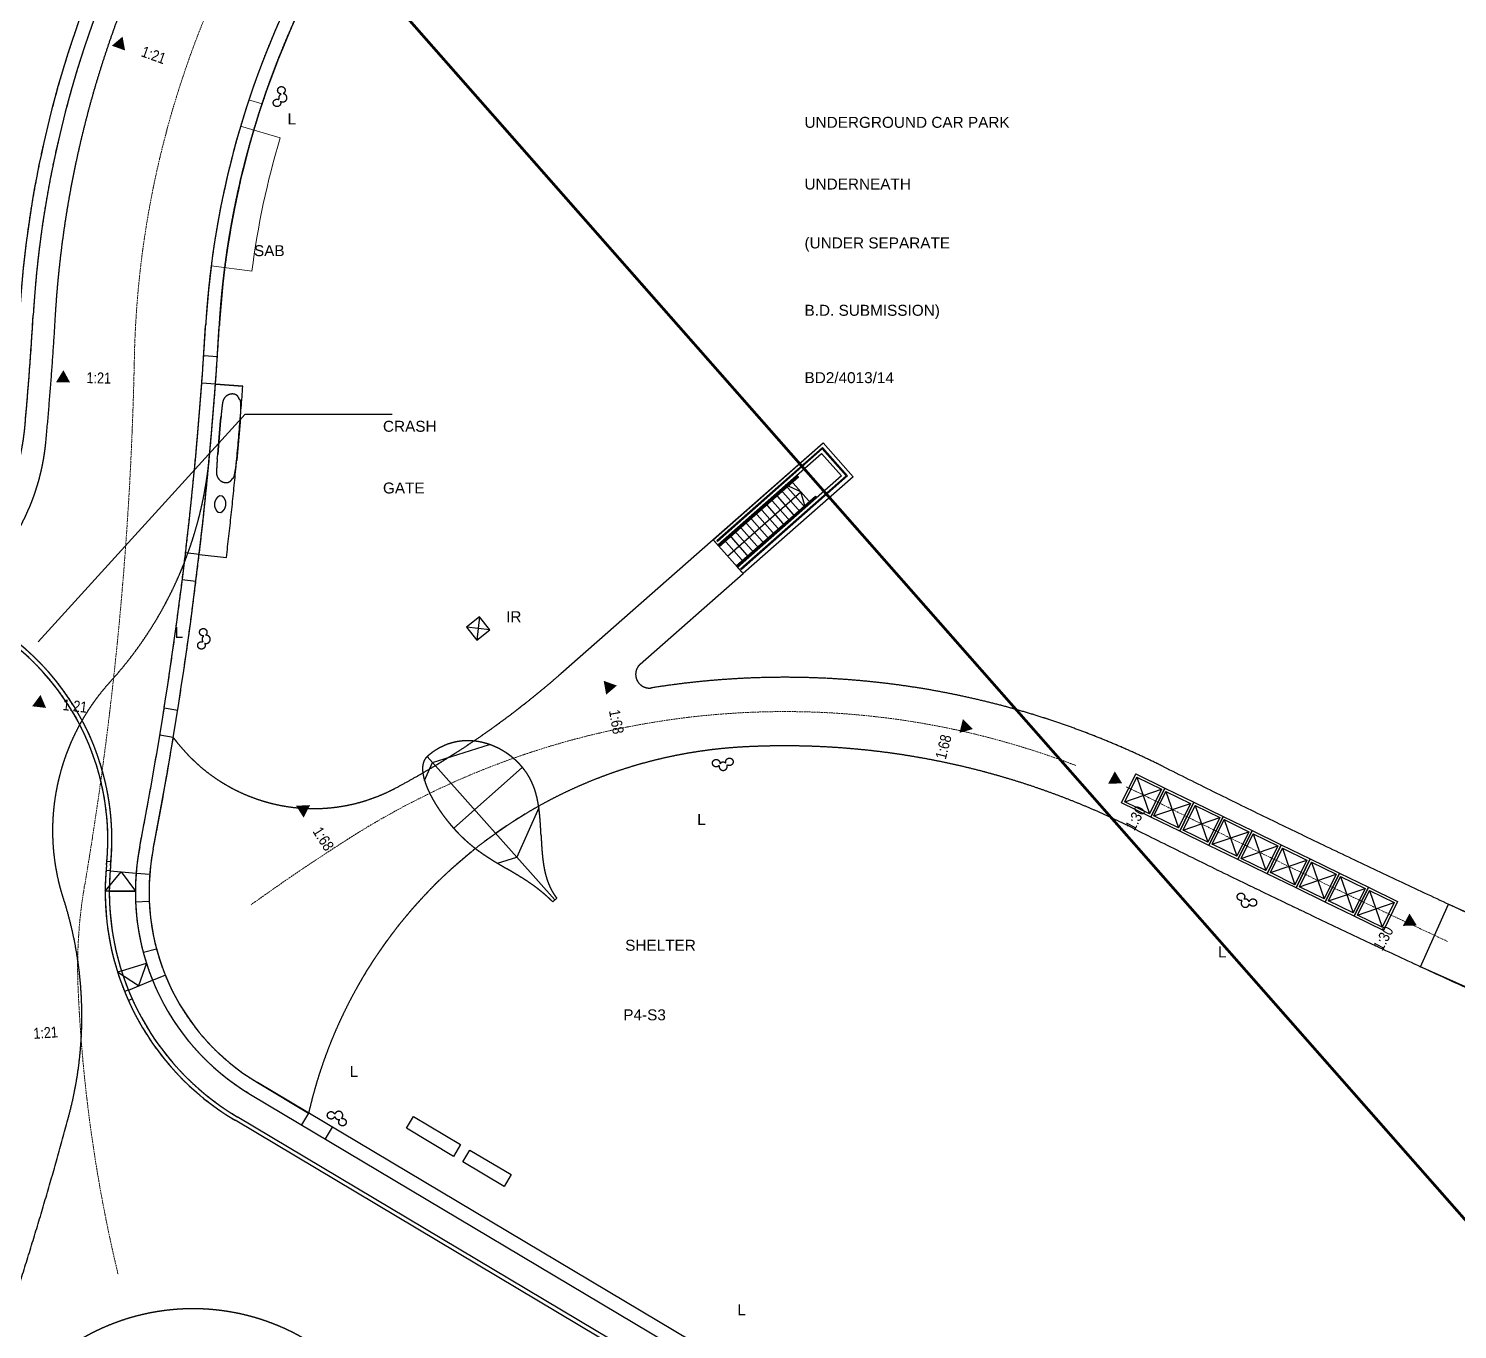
# Model space of a CAD drawing. Header units: millimetres. Extents: x 833576263 to 1668046980, y 817519639 to 1636103653.
# Drawn here: x 834275837 to 834327945, y 817924635 to 817972079 of the extents above; entities that cross this region are included whole.
import ezdxf

# ---------------------------------------------------------------- set-up
doc = ezdxf.new("R2010")
doc.units = ezdxf.units.MM
doc.header["$LTSCALE"] = 100
doc.header["$MEASUREMENT"] = 0
for name, pattern in [('C160$0$Hidden', [9.525, 6.35, -3.175]), ('R_site$0$HIDDEN', [9.525, 6.35, -3.175]), ('R_Text for GBP from DLN$0$ACAD_ISO10W100', [18, 12, -3, 0, -3])]:
    doc.linetypes.add(name, pattern=pattern)
for name, color, linetype in [('C160$0$+C160', 6, 'C160$0$Hidden'), ('R_Text for GBP from DLN$0$base plan(mm)$0$DLN040__', 7, 'Continuous'), ('R_Text for GBP from DLN$0$programme(mm)$0$DLN040_1', 7, 'Continuous'), ('T-TITL', 7, 'Continuous'), ('X-REF', 7, 'Continuous')]:
    doc.layers.add(name, color=color, linetype=linetype)
for name, color, linetype, lineweight in [('R_site$0$000-Architecture boundary', 2, 'Continuous', 0), ('R_site$0$001-Smoke vents-b', 251, 'Continuous', 9), ('R_site$0$DLN240__', 2, 'Continuous', 9), ('R_Text for GBP from DLN$0$000-Slope', 6, 'R_Text for GBP from DLN$0$ACAD_ISO10W100', 18), ('R_WKCD_PARK$0$000-PAV-Concrete-b', 1, 'Continuous', 25), ('R_WKCD_PARK$0$000-PAV-Reused tiles-b', 3, 'Continuous', 15), ('R_WKCD_PARK$0$PAV-secondary path-b', 6, 'Continuous', 18)]:
    doc.layers.add(name, color=color, linetype=linetype, lineweight=lineweight)
doc.styles.add('R_Text for GBP from DLN$0$base plan(mm)$0$Standard', font='arial.ttf')
doc.styles.add('R_Text for GBP from DLN$0$base plan(mm)$0$SWIS721 LT', font='swiss.ttf')
doc.styles.add('R_Text for GBP from DLN$0$programme(mm)$0$SWIS721 LT', font='swiss.ttf')
doc.styles.add('R_Text for GBP from DLN$0$W8 sec wkcd', font='swissc.ttf', dxfattribs={"height": 3})
doc.dimstyles.new('R_Text for GBP from DLN$0$base plan(mm)$0$Standard', dxfattribs={"dimtxt": 0.35, "dimasz": 0.2, "dimexe": 0.2, "dimexo": 0.2, "dimgap": 0.09, "dimtad": 0, "dimtoh": 1, "dimdec": 4, "dimzin": 0, "dimdsep": 46, "dimtxsty": 'R_Text for GBP from DLN$0$base plan(mm)$0$Standard', "dimcen": 0.09, "dimadec": 0, "dimazin": 0, "dimtfac": 1, "dimtdec": 4, "dimtofl": 0, "dimtmove": 0, "dimatfit": 3, "dimfxl": 1, "dimtolj": 1, "dimtzin": 0, "dimarcsym": 0})

# ---------------------------------------------------------------- blocks, each defined once
blk = doc.blocks.new('R_site$0$smoke vents')
at = {"layer": 'R_site$0$001-Smoke vents-b'}
for points in [[(834315.697, 817943.837), (834316.214, 817944.898), (834317.275, 817944.381), (834316.758, 817943.32)], [(834315.818, 817943.878), (834316.256, 817944.777), (834317.155, 817944.339), (834316.717, 817943.44)], [(834316.758, 817943.32), (834317.275, 817944.381), (834318.336, 817943.864), (834317.819, 817942.803)], [(834316.879, 817943.361), (834317.316, 817944.26), (834318.215, 817943.822), (834317.778, 817942.923)], [(834317.819, 817942.803), (834318.336, 817943.864), (834319.397, 817943.347), (834318.88, 817942.286)], [(834317.939, 817942.845), (834318.377, 817943.744), (834319.276, 817943.306), (834318.838, 817942.407)], [(834318.88, 817942.286), (834319.397, 817943.347), (834320.457, 817942.83), (834319.941, 817941.77)], [(834319, 817942.328), (834319.438, 817943.227), (834320.337, 817942.789), (834319.899, 817941.89)], [(834319.941, 817941.77), (834320.457, 817942.83), (834321.518, 817942.314), (834321.001, 817941.253)], [(834320.061, 817941.811), (834320.499, 817942.71), (834321.398, 817942.272), (834320.96, 817941.373)], [(834321.001, 817941.253), (834321.518, 817942.314), (834322.579, 817941.797), (834322.062, 817940.736)], [(834321.122, 817941.294), (834321.56, 817942.193), (834322.459, 817941.755), (834322.021, 817940.856)], [(834322.062, 817940.736), (834322.579, 817941.797), (834323.64, 817941.28), (834323.123, 817940.219)], [(834322.062, 817940.736), (834322.579, 817941.797), (834323.64, 817941.28), (834323.123, 817940.219)], [(834322.183, 817940.777), (834322.621, 817941.676), (834323.52, 817941.239), (834323.082, 817940.34)], [(834323.123, 817940.219), (834323.64, 817941.28), (834324.701, 817940.763), (834324.184, 817939.702)], [(834323.123, 817940.219), (834323.64, 817941.28), (834324.701, 817940.763), (834324.184, 817939.702)], [(834323.243, 817940.261), (834323.681, 817941.16), (834324.58, 817940.722), (834324.142, 817939.823)], [(834323.243, 817940.261), (834323.681, 817941.16), (834324.58, 817940.722), (834324.142, 817939.823)], [(834324.184, 817939.702), (834324.701, 817940.763), (834325.761, 817940.246), (834325.245, 817939.186)], [(834324.184, 817939.702), (834324.701, 817940.763), (834325.761, 817940.246), (834325.245, 817939.186)], [(834324.304, 817939.744), (834324.742, 817940.643), (834325.641, 817940.205), (834325.203, 817939.306)], [(834324.304, 817939.744), (834324.742, 817940.643), (834325.641, 817940.205), (834325.203, 817939.306)]]:
    blk.add_lwpolyline(points, close=True, dxfattribs=at)
for points in [[(834316.256, 817944.777), (834316.717, 817943.44)], [(834315.818, 817943.878), (834317.155, 817944.339)], [(834317.316, 817944.26), (834317.778, 817942.923)], [(834316.879, 817943.361), (834318.215, 817943.822)], [(834318.377, 817943.744), (834318.838, 817942.407)], [(834317.939, 817942.845), (834319.276, 817943.306)], [(834319.438, 817943.227), (834319.899, 817941.89)], [(834319, 817942.328), (834320.337, 817942.789)], [(834320.499, 817942.71), (834320.96, 817941.373)], [(834320.061, 817941.811), (834321.398, 817942.272)], [(834321.56, 817942.193), (834322.021, 817940.856)], [(834321.122, 817941.294), (834322.459, 817941.755)], [(834322.621, 817941.676), (834323.082, 817940.34)], [(834322.183, 817940.777), (834323.52, 817941.239)], [(834323.681, 817941.16), (834324.142, 817939.823)], [(834323.243, 817940.261), (834324.58, 817940.722)], [(834324.742, 817940.643), (834325.203, 817939.306)], [(834324.304, 817939.744), (834325.641, 817940.205)]]:
    blk.add_lwpolyline(points, dxfattribs=at)
blk = doc.blocks.new('R_site$0$architecture 2')
at = {"layer": 'R_site$0$000-Architecture boundary', "linetype": 'R_site$0$HIDDEN', "lineweight": 5}
blk.add_lwpolyline([(834331.115, 818023.172), (834322.079, 818033.401), (834273.585, 817990.722), (834304.338, 817955.778), (834304.338, 817955.778), (834306.485, 817953.339), (834306.486, 817953.338), (834331.029, 817925.45), (834375.215, 817964.338), (834375.215, 817964.338), (834375.215, 817964.338), (834374.049, 817981.009), (834340.358, 818019.249, 0.00285), (834339.4, 818020.317, 0.048684), (834338.247, 818021.421, 0.067075), (834336.319, 818022.533, 0.098146), (834332.855, 818023.289, 0.039786), (834331.115, 818023.172)], format="xyb", dxfattribs=at)
at = {"layer": 'R_site$0$000-Architecture boundary'}
blk.add_lwpolyline([(834301.893, 817952.2), (834300.803, 817953.438), (834304.819, 817956.973), (834305.909, 817955.734)], close=True, dxfattribs=at)
at = {"layer": 'R_site$0$DLN240__', "extrusion": (-2.5422e-06, 6.73655e-06, 1)}
for p, q in [((834300.821, 817953.455, 0.003), (834304.819, 817956.973, 0.003)), ((834300.932, 817953.405, 0.003), (834304.787, 817956.805, 0.003)), ((834300.958, 817953.375, 0.003), (834304.783, 817956.748, 0.003)), ((834304.593, 817956.774, 0.003), (834304.593, 817956.774, 0.003)), ((834305.648, 817955.765, 0.003), (834304.783, 817956.748, 0.003)), ((834305.705, 817955.761, 0.003), (834304.787, 817956.805, 0.003)), ((834305.909, 817955.734, 0.003), (834304.819, 817956.973, 0.003)), ((834300.968, 817953.251, 0.003), (834304.758, 817956.587, 0.003)), ((834305.485, 817955.761, 0.003), (834304.758, 817956.587, 0.003)), ((834300.994, 817953.221, 0.003), (834303.884, 817955.764, 0.003)), ((834301.021, 817953.191, 0.003), (834303.911, 817955.734, 0.003)), ((834305.485, 817955.761, 0.003), (834301.695, 817952.425, 0.003)), ((834301.805, 817952.375, 0.003), (834305.648, 817955.765, 0.003)), ((834301.831, 817952.345, 0.003), (834305.705, 817955.761, 0.003)), ((834305.909, 817955.734, 0.003), (834301.893, 817952.2, 0.003)), ((834303.633, 817955.596, 0.003), (834304.359, 817954.77, 0.003)), ((834303.884, 817955.764, 0.003), (834303.911, 817955.734, 0.003)), ((834303.07, 817955.1, 0.003), (834303.796, 817954.275, 0.003)), ((834303.257, 817955.266, 0.003), (834303.984, 817954.44, 0.003)), ((834303.445, 817955.431, 0.003), (834304.172, 817954.605, 0.003)), ((834301.642, 817952.485, 0.003), (834304.532, 817955.028, 0.003)), ((834301.668, 817952.455, 0.003), (834304.558, 817954.998, 0.003)), ((834302.507, 817954.605, 0.003), (834303.233, 817953.779, 0.003)), ((834302.694, 817954.77, 0.003), (834303.421, 817953.944, 0.003)), ((834302.882, 817954.935, 0.003), (834303.609, 817954.11, 0.003)), ((834304.532, 817955.028, 0.003), (834304.558, 817954.998, 0.003)), ((834304.585, 817954.968, 0.003), (834304.585, 817954.968, 0.003)), ((834301.944, 817954.109, 0.003), (834302.67, 817953.284, 0.003)), ((834302.131, 817954.275, 0.003), (834302.858, 817953.449, 0.003)), ((834302.319, 817954.44, 0.003), (834303.046, 817953.614, 0.003)), ((834301.381, 817953.614, 0.003), (834302.107, 817952.788, 0.003)), ((834301.568, 817953.779, 0.003), (834302.295, 817952.953, 0.003)), ((834301.756, 817953.944, 0.003), (834302.483, 817953.119, 0.003)), ((834300.968, 817953.251, 0.003), (834300.803, 817953.438, 0.003)), ((834300.932, 817953.405, 0.003), (834300.958, 817953.375, 0.003)), ((834300.994, 817953.221, 0.003), (834301.021, 817953.191, 0.003)), ((834300.994, 817953.221, 0.003), (834301.021, 817953.191, 0.003)), ((834301.193, 817953.449, 0.003), (834301.92, 817952.623, 0.003)), ((834301.642, 817952.485, 0.003), (834301.668, 817952.455, 0.003)), ((834301.642, 817952.485, 0.003), (834301.668, 817952.455, 0.003)), ((834301.893, 817952.2, 0.003), (834301.695, 817952.425, 0.003)), ((834301.831, 817952.345, 0.003), (834301.805, 817952.375, 0.003))]:
    blk.add_line(p, q, dxfattribs=at)
at = {"layer": 'R_site$0$DLN240__', "extrusion": (1.90569e-06, 1.68261e-06, 1)}
blk.add_line((834301.331, 817952.838, 0.003), (834303.996, 817955.183, 0.003), dxfattribs=at)
at = {"layer": 'R_site$0$DLN240__'}
blk.add_lwpolyline([(834301.893, 817952.2), (834300.803, 817953.438), (834304.819, 817956.973), (834305.909, 817955.734)], close=True, dxfattribs=at)
at = {"layer": 'R_site$0$DLN240__', "extrusion": (1.90569e-06, 1.68261e-06, 1)}
blk.add_lwpolyline([(834304.17, 817954.605), (834303.996, 817955.183), (834303.446, 817955.433)], dxfattribs=at)
at = {"layer": 'R_site$0$001-Smoke vents-b'}
blk.add_blockref('R_site$0$smoke vents', (0, 0), dxfattribs=at)
blk = doc.blocks.new('R_site')
at = {"xscale": 1000, "yscale": 1000, "zscale": 1000}
blk.add_blockref('R_site$0$architecture 2', (0, 0), dxfattribs=at)
blk = doc.blocks.new('R_WKCD_PARK')
blk.add_arc((834314421, 817959353), 31683, 163.4564, 172.7328)
at = {"layer": 'R_WKCD_PARK$0$000-PAV-Concrete-b'}
for p, q in [((834278811, 817941357), (834279758, 817941281)), ((834283930, 817933207), (834335363, 817902570)), ((834335619, 817903000), (834284186, 817933637)), ((834334800, 817901625), (834283367, 817932262)), ((834334877, 817901754), (834283443, 817932391))]:
    blk.add_line(p, q, dxfattribs=at)
at = {"layer": 'R_WKCD_PARK$0$000-PAV-Concrete-b', "flags": 128}
for points in [[(834278631, 817940619), (834279210, 817941325), (834279731, 817940617), (834278781, 817940619)], [(834279228, 817937708), (834280133, 817937996), (834279849, 817937164), (834279085, 817937663)], [(834279478, 817937014), (834280359, 817937370), (834280822, 817937558)]]:
    blk.add_lwpolyline(points, dxfattribs=at)
at = {"layer": 'R_WKCD_PARK$0$000-PAV-Concrete-b'}
for centre, radius, start, end in [((834314421, 817959353), 32183, 80.0407, 176.6119), ((834314421, 817959353), 31683, 80.0407, 176.6119), ((834314421, 817959353), 38983, 137.0147, 176.6119), ((834314421, 817959353), 38483, 137.0147, 176.6119), ((834138728, 817969754), 137518, 354.93227, 356.61188), ((834138726, 817969754), 143819, 348.97112, 356.61187), ((834138726, 817969754), 144319, 348.97112, 356.61186), ((834269620, 817942492), 9107, 354.2148, 74.7709), ((834269620, 817942492), 9257, 354.2148, 74.0062), ((834288331, 817940596), 8600, 168.9711, 239.2194), ((834288331, 817940596), 8100, 168.9711, 239.2194), ((834288331, 817940596), 9700, 174.2148, 239.2194), ((834288331, 817940596), 9550, 174.2148, 239.2194)]:
    blk.add_arc(centre, radius, start, end, dxfattribs=at)
at = {"layer": 'R_WKCD_PARK$0$000-PAV-Reused tiles-b'}
for p, q in [((834284350, 817969328), (834283855, 817969475)), ((834285008, 817968089), (834283570, 817968516)), ((834282497, 817963424), (834283985, 817963234))]:
    blk.add_line(p, q, dxfattribs=at)
blk.add_arc((834314421, 817959353), 30683, 163.4564, 172.7328, dxfattribs=at)
at = {"layer": 'R_WKCD_PARK$0$PAV-secondary path-b'}
blk.add_line((834284186, 817933637), (834286050, 817932526), dxfattribs=at)
at = {"layer": 'R_WKCD_PARK$0$PAV-secondary path-b', "flags": 128}
blk.add_lwpolyline([(834298146, 817948903), (834301893, 817952200), (834300803, 817953438), (834295245, 817948548)], dxfattribs=at)
at = {"layer": 'R_WKCD_PARK$0$PAV-secondary path-b'}
for centre, radius, start, end in [((834298477, 817948527), 500, 131.3506, 279.0597), ((834274425, 817972205), 31515, 297.9786, 311.3504), ((834303416, 817917550), 30869, 63.4387, 99.0597), ((834138726, 817969754), 144320, 348.97113, 350.61822), ((834286234, 817949976), 6344, 216.2099, 297.9786), ((834302833, 817928686), 17217, 92.9975, 167.1117), ((834303416, 817917550), 28369, 63.4387, 92.9975), ((834494389, 818299558), 396216, 243.43867, 248.15022), ((834494389, 818299558), 398716, 243.43867, 248.15022), ((834288331, 817940596), 8100, 168.9711, 239.2194)]:
    blk.add_arc(centre, radius, start, end, dxfattribs=at)
blk = doc.blocks.new('C160')
at = {"layer": 'C160$0$+C160', "extrusion": (-2.5422e-06, 6.73655e-06, 1)}
for p, q in [((834300.821, 817953.455, 0.003), (834304.819, 817956.973, 0.003)), ((834300.932, 817953.405, 0.003), (834304.787, 817956.805, 0.003)), ((834300.958, 817953.375, 0.003), (834304.783, 817956.748, 0.003)), ((834304.593, 817956.774, 0.003), (834304.593, 817956.774, 0.003)), ((834305.648, 817955.765, 0.003), (834304.783, 817956.748, 0.003)), ((834305.705, 817955.761, 0.003), (834304.787, 817956.805, 0.003)), ((834305.909, 817955.734, 0.003), (834304.819, 817956.973, 0.003)), ((834300.968, 817953.251, 0.003), (834304.758, 817956.587, 0.003)), ((834305.485, 817955.761, 0.003), (834304.758, 817956.587, 0.003)), ((834300.994, 817953.221, 0.003), (834303.884, 817955.764, 0.003)), ((834301.021, 817953.191, 0.003), (834303.911, 817955.734, 0.003)), ((834305.485, 817955.761, 0.003), (834301.695, 817952.425, 0.003)), ((834301.805, 817952.375, 0.003), (834305.648, 817955.765, 0.003)), ((834301.831, 817952.345, 0.003), (834305.705, 817955.761, 0.003)), ((834305.909, 817955.734, 0.003), (834301.893, 817952.2, 0.003)), ((834303.633, 817955.596, 0.003), (834304.359, 817954.77, 0.003)), ((834303.884, 817955.764, 0.003), (834303.911, 817955.734, 0.003)), ((834303.07, 817955.1, 0.003), (834303.796, 817954.275, 0.003)), ((834303.257, 817955.266, 0.003), (834303.984, 817954.44, 0.003)), ((834303.445, 817955.431, 0.003), (834304.172, 817954.605, 0.003)), ((834301.642, 817952.485, 0.003), (834304.532, 817955.028, 0.003)), ((834301.668, 817952.455, 0.003), (834304.558, 817954.998, 0.003)), ((834302.507, 817954.605, 0.003), (834303.233, 817953.779, 0.003)), ((834302.694, 817954.77, 0.003), (834303.421, 817953.944, 0.003)), ((834302.882, 817954.935, 0.003), (834303.609, 817954.11, 0.003)), ((834304.532, 817955.028, 0.003), (834304.558, 817954.998, 0.003)), ((834304.585, 817954.968, 0.003), (834304.585, 817954.968, 0.003)), ((834301.944, 817954.109, 0.003), (834302.67, 817953.284, 0.003)), ((834302.131, 817954.275, 0.003), (834302.858, 817953.449, 0.003)), ((834302.319, 817954.44, 0.003), (834303.046, 817953.614, 0.003)), ((834301.381, 817953.614, 0.003), (834302.107, 817952.788, 0.003)), ((834301.568, 817953.779, 0.003), (834302.295, 817952.953, 0.003)), ((834301.756, 817953.944, 0.003), (834302.483, 817953.119, 0.003)), ((834300.968, 817953.251, 0.003), (834300.803, 817953.438, 0.003)), ((834300.932, 817953.405, 0.003), (834300.958, 817953.375, 0.003)), ((834300.994, 817953.221, 0.003), (834301.021, 817953.191, 0.003)), ((834300.994, 817953.221, 0.003), (834301.021, 817953.191, 0.003)), ((834301.193, 817953.449, 0.003), (834301.92, 817952.623, 0.003)), ((834301.642, 817952.485, 0.003), (834301.668, 817952.455, 0.003)), ((834301.642, 817952.485, 0.003), (834301.668, 817952.455, 0.003)), ((834301.893, 817952.2, 0.003), (834301.695, 817952.425, 0.003)), ((834301.831, 817952.345, 0.003), (834301.805, 817952.375, 0.003))]:
    blk.add_line(p, q, dxfattribs=at)
at = {"layer": 'C160$0$+C160', "extrusion": (1.90569e-06, 1.68261e-06, 1)}
blk.add_line((834301.331, 817952.838, 0.003), (834303.996, 817955.183, 0.003), dxfattribs=at)
at = {"layer": 'C160$0$+C160'}
for p, q in [((834292.282, 817950.619), (834292.188, 817949.776)), ((834292.657, 817950.151), (834291.813, 817950.244)), ((834283.93, 817933.207), (834335.363, 817902.57)), ((834335.619, 817903), (834284.186, 817933.637))]:
    blk.add_line(p, q, dxfattribs=at)
at = {"layer": 'C160$0$+C160', "flags": 128}
for points in [[(834194.506, 817902.569, 0.13713), (834201.254, 817900.712, 0.058383), (834203.786, 817901.019, -0.122442), (834210.3, 817900.978, 0.007621), (834215.073, 817899.836), (834217.587, 817899.275, 0.038691), (834244.511, 817895.421, 0.31164), (834269.346, 817910.287, 0.040968), (834277.294, 817932.38, 0.14434), (834277.109, 817940.353, -0.268021), (834278.827, 817948.27, 0.162716), (834282.431, 817956.452, 0.008292), (834282.793, 817961.225, -0.448218), (834319.9, 817990.558, 0.457869), (834347.016, 818012.708, -0.201212), (834361.771, 818045.376, -0.556126), (834375.139, 818042.082), (834374.299, 818054.161), (834370.752, 818059.543, 0.269114), (834341.019, 818012.87, -0.457869), (834320.938, 817996.468, 0.448218), (834276.804, 817961.58, -0.008292), (834276.457, 817957.005, -0.437169), (834267.016, 817949.767), (834242.235, 817954.591, 0.246462), (834229.682, 817950.831, -0.339689), (834212.144, 817948.727), (834209.579, 817943.238, -0.017138), (834213.731, 817941.122, -0.471782), (834216.013, 817928.829), (834215.31, 817927.991), (834219.906, 817924.135), (834234.755, 817941.83), (834231.881, 817944.242), (834233.364, 817945.991, -0.412648), (834244.748, 817946.956), (834250.934, 817941.765), (834254.555, 817946.08), (834265.228, 817944.003, -0.435219), (834271.501, 817933.943, -0.040968), (834263.885, 817912.773, -0.31164), (834244.899, 817901.409, -0.038691), (834218.894, 817905.131), (834216.38, 817905.692, -0.080556), (834170.302, 817924.112), (834156.903, 817932.163, -0.417001), (834154.171, 817943.344, 0.051318), (834163.382, 817962.509, -0.110939), (834168.087, 817969.907), (834172.88, 817974.68, -0.125049), (834176.312, 817976.712, -0.028198), (834169.042, 817979.326), (834163.853, 817974.158, 0.110939), (834157.737, 817964.541, -0.051318), (834149.058, 817946.483, 0.170095), (834147.082, 817937.371, -0.264959), (834143.998, 817929.966, 0.093167), (834140.781, 817926.349), (834131.426, 817910.779), (834136.569, 817907.689), (834145.505, 817922.562, -0.414211), (834156.62, 817925.333)], [(834263.162, 817825.148, 0.414214), (834274.553, 817826.357), (834324.848, 817888.599, 0.456567), (834322.347, 817902.583), (834285.977, 817924.248, 0.469746), (834274.226, 817920.077, -0.018958), (834270.074, 817909.956, -0.197618), (834255.494, 817896.282, 0.299842), (834250.279, 817889.053), (834248.179, 817839.557, 0.337501), (834253.792, 817831.503, -0.092368), (834258.336, 817829.047)]]:
    blk.add_lwpolyline(points, format="xyb", close=True, dxfattribs=at)
at = {"layer": 'C160$0$+C160'}
for points in [[(834375.165, 818041.989, 0.396565), (834346.52, 818012.844, -0.459511), (834319.987, 817991.05, 0.448218), (834282.294, 817961.255, -0.033351), (834279.89, 817942.241, -0.032639)], [(834247.628, 817932.447), (834249.596, 817938.535, -0.340565), (834266.698, 817950.279, 0.404387), (834275.21, 817957.651, 0.007329), (834275.506, 817961.656, -0.174515), (834285.904, 817985.931, 0.023868), (834296.377, 817998.303)], [(834248.104, 817932.293), (834250.072, 817938.382, -0.340565), (834266.671, 817949.779, 0.404387), (834275.708, 817957.607, 0.007329), (834276.005, 817961.627, -0.174515), (834286.27, 817985.591, 0.023868), (834296.774, 817997.999)], [(834346.003, 817979.756, 0.435187), (834345.537, 817963.766, -0.162091), (834358.636, 817938.005, -0.354115), (834354.936, 817931.714, -0.187091), (834346.928, 817931.805, -0.020561), (834317.219, 817945.161, 0.15669), (834298.555, 817948.033, -0.751566), (834298.146, 817948.903), (834301.893, 817952.2), (834300.803, 817953.438), (834295.245, 817948.548, -0.058412), (834289.21, 817944.374, -0.372735), (834281.115, 817946.228, -0.007187), (834280.38, 817942.145, 0.31649), (834284.186, 817933.637), (834286.05, 817932.526, -0.335149), (834301.933, 817945.88, -0.129695), (834316.101, 817942.924, 0.020561), (834345.998, 817929.485, 0.243551), (834358.425, 817930.687, -0.535671), (834359.952, 817930.025, 0.009434), (834362.015, 817919.681)], [(834283.514, 817958.567, 0.164182), (834283.454, 817958.68, 0.173886), (834283.294, 817958.751, 0.392676), (834282.913, 817958.443, 0.014037), (834282.855, 817957.943), (834282.841, 817957.785)], [(834283.26, 817955.663, -0.164182), (834283.182, 817955.562, -0.173886), (834283.012, 817955.521, -0.392676), (834282.69, 817955.89, -0.014037), (834282.719, 817956.393), (834282.733, 817956.55)], [(834272.012, 817951.278, -0.366721), (834278.68, 817941.574, 0.038657)], [(834272.17, 817951.39, -0.362939), (834278.829, 817941.558)]]:
    blk.add_lwpolyline(points, format="xyb", dxfattribs=at)
at = {"layer": 'C160$0$+C160', "const_width": 0.1}
blk.add_lwpolyline([(834331.115, 818023.172), (834322.079, 818033.401), (834273.585, 817990.722), (834304.338, 817955.778), (834304.338, 817955.778), (834306.485, 817953.339), (834306.486, 817953.338), (834331.029, 817925.45), (834375.215, 817964.338), (834375.215, 817964.338), (834375.215, 817964.338), (834374.049, 817981.009), (834340.358, 818019.249, 0.00285), (834339.4, 818020.317, 0.048684), (834338.247, 818021.421, 0.067075), (834336.319, 818022.533, 0.098146), (834332.855, 818023.289, 0.039786), (834331.115, 818023.172)], format="xyb", dxfattribs=at)
at = {"layer": 'C160$0$+C160', "extrusion": (-0.660696, 0.750653, 0), "elevation": 62822.992}
blk.add_lwpolyline([(-1166663.855, 0), (-1166722.933, 0)], dxfattribs=at)
at = {"layer": 'C160$0$+C160'}
for points in [[(834282.726, 817960.105), (834282.228, 817960.142)], [(834282.653, 817959.108), (834282.154, 817959.145)], [(834282.653, 817959.108), (834283.65, 817959.034)], [(834282.841, 817957.785), (834282.733, 817956.55)], [(834283.44, 817956.488), (834283.548, 817957.724)], [(834282.733, 817956.555), (834282.733, 817956.545)], [(834282.059, 817952.903), (834281.562, 817952.962)], [(834281.938, 817951.911), (834281.442, 817951.972)], [(834281.278, 817947.213), (834280.785, 817947.294)], [(834281.115, 817946.226), (834280.622, 817946.308)], [(834316.256, 817944.777), (834316.717, 817943.44)], [(834315.818, 817943.878), (834317.155, 817944.339)], [(834317.316, 817944.26), (834317.778, 817942.923)], [(834316.879, 817943.361), (834318.215, 817943.822)], [(834318.377, 817943.744), (834318.838, 817942.407)], [(834317.939, 817942.845), (834319.276, 817943.306)], [(834319.438, 817943.227), (834319.899, 817941.89)], [(834319, 817942.328), (834320.337, 817942.789)], [(834320.499, 817942.71), (834320.96, 817941.373)], [(834320.061, 817941.811), (834321.398, 817942.272)], [(834321.56, 817942.193), (834322.021, 817940.856)], [(834278.694, 817941.717), (834278.863, 817941.703)], [(834321.122, 817941.294), (834322.459, 817941.755)], [(834322.621, 817941.676), (834323.082, 817940.34)], [(834278.631, 817940.619), (834279.21, 817941.325), (834279.731, 817940.617)], [(834278.831, 817941.355), (834278.662, 817941.369)], [(834278.811, 817941.357), (834279.758, 817941.281)], [(834279.758, 817941.281), (834280.256, 817941.241)], [(834322.183, 817940.777), (834323.52, 817941.239)], [(834323.681, 817941.16), (834324.142, 817939.823)], [(834278.801, 817940.619), (834278.631, 817940.619)], [(834278.781, 817940.619), (834279.731, 817940.617)], [(834323.243, 817940.261), (834324.58, 817940.722)], [(834324.742, 817940.643), (834325.203, 817939.306)], [(834280.238, 817940.241), (834279.739, 817940.22)], [(834324.304, 817939.744), (834325.641, 817940.205)], [(834280.505, 817938.506), (834280.022, 817938.377)], [(834280.133, 817937.996), (834279.849, 817937.164), (834279.085, 817937.663)], [(834279.228, 817937.708), (834280.133, 817937.996)], [(834279.247, 817937.714), (834279.085, 817937.663)], [(834279.478, 817937.014), (834280.359, 817937.37)], [(834280.359, 817937.37), (834280.822, 817937.558)], [(834280.359, 817937.37), (834280.822, 817937.558)], [(834279.497, 817937.021), (834279.339, 817936.957)], [(834279.476, 817936.635), (834279.631, 817936.705)], [(834334.8, 817901.625), (834283.367, 817932.262)], [(834334.877, 817901.754), (834283.443, 817932.391)], [(834286.05, 817932.526), (834285.794, 817932.097)], [(834286.909, 817932.015), (834286.653, 817931.585)]]:
    blk.add_lwpolyline(points, dxfattribs=at)
for points in [[(834283.052, 817952.787, 0.010799), (834283.65, 817959.034), (834282.653, 817959.108, -0.010799), (834282.059, 817952.903)], [(834283.44, 817956.488), (834283.427, 817956.331, -0.037256), (834283.33, 817955.736, -0.269367), (834283.26, 817955.663, -0.164182), (834283.182, 817955.562, -0.173886), (834283.012, 817955.521, -0.392676), (834282.69, 817955.89, -0.014037), (834282.719, 817956.393), (834282.733, 817956.55), (834282.841, 817957.785), (834282.855, 817957.943, -0.014037), (834282.913, 817958.443, -0.392676), (834283.294, 817958.751, -0.173886), (834283.454, 817958.68, -0.164182), (834283.514, 817958.567, -0.269367), (834283.57, 817958.484, -0.037256), (834283.562, 817957.881), (834283.548, 817957.724)], [(834282.802, 817955.037, 0.533333), (834282.749, 817954.44), (834282.849, 817954.431, 0.533333), (834282.901, 817955.029)], [(834295.1, 817940.365, -0.008684), (834295.059, 817940.418, -0.008576), (834295.021, 817940.472, -0.008406), (834294.984, 817940.527, -0.008197), (834294.95, 817940.584, -0.008023), (834294.917, 817940.641, -0.00773), (834294.886, 817940.699, -0.007556), (834294.857, 817940.758, -0.007201), (834294.83, 817940.817, -0.007026), (834294.804, 817940.878, -0.00663), (834294.781, 817940.939, -0.006456), (834294.758, 817941.001, -0.006037), (834294.737, 817941.064, -0.005866), (834294.718, 817941.128, -0.005439), (834294.7, 817941.192, -0.00527), (834294.683, 817941.257, -0.004847), (834294.668, 817941.322, -0.004681), (834294.653, 817941.388, -0.004269), (834294.64, 817941.455, -0.004107), (834294.628, 817941.522, -0.003711), (834294.617, 817941.589, -0.003551), (834294.606, 817941.658, -0.003173), (834294.597, 817941.726, -0.003016), (834294.589, 817941.795, -0.002657), (834294.581, 817941.864, -0.002503), (834294.574, 817941.934, -0.002161), (834294.567, 817942.004, -0.002009), (834294.561, 817942.075, -0.001682), (834294.556, 817942.145, -0.001532), (834294.551, 817942.216, -0.001218), (834294.546, 817942.287, -0.00107), (834294.542, 817942.358, -0.000766), (834294.538, 817942.43, -0.000618), (834294.534, 817942.501, -0.000321), (834294.531, 817942.573, -0.000174), (834294.527, 817942.645, 0.00012), (834294.523, 817942.717, 0.000267), (834294.52, 817942.788, 0.000562), (834294.516, 817942.86, 0.000709), (834294.512, 817942.932, 0.001006), (834294.508, 817943.004, 0.001154), (834294.503, 817943.075, 0.001458), (834294.498, 817943.147, 0.001607), (834294.493, 817943.218, 0.00192), (834294.487, 817943.289, 0.00207), (834294.481, 817943.36, 0.002395), (834294.474, 817943.431, 0.002547), (834294.466, 817943.501, 0.002886), (834294.458, 817943.571, 0.00304), (834294.449, 817943.641, 0.003393), (834294.438, 817943.71, 0.003549), (834294.427, 817943.779, 0.003916), (834294.415, 817943.848, 0.004075), (834294.402, 817943.916, 0.004454), (834294.388, 817943.984, 0.004616), (834294.373, 817944.051, 0.005004), (834294.356, 817944.118, 0.005167), (834294.339, 817944.184, 0.005557), (834294.319, 817944.249, 0.005723), (834294.299, 817944.314, 0.006106), (834294.277, 817944.378, 0.006273), (834294.253, 817944.442, 0.006636), (834294.228, 817944.505, 0.006805), (834294.201, 817944.567, 0.007132), (834294.172, 817944.629, 0.014318), (834294.11, 817944.749, 0.01378), (834294.04, 817944.866, 0.013609), (834293.964, 817944.98, 0.013168), (834293.882, 817945.089, 0.013051), (834293.794, 817945.195, 0.012738), (834293.7, 817945.295, 0.012673), (834293.601, 817945.392, 0.012503), (834293.498, 817945.483, 0.012488), (834293.389, 817945.569, 0.012466), (834293.277, 817945.65, 0.012501), (834293.16, 817945.725, 0.012624), (834293.04, 817945.794, 0.01271), (834292.917, 817945.857, 0.012969), (834292.79, 817945.913, 0.013105), (834292.661, 817945.963, 0.013481), (834292.53, 817946.006, 0.013669), (834292.396, 817946.041, 0.014128), (834292.261, 817946.069, 0.014368), (834292.125, 817946.089, 0.014858), (834291.987, 817946.102, 0.015148), (834291.849, 817946.106, 0.015591), (834291.711, 817946.101, 0.015928), (834291.572, 817946.088, 0.016226), (834291.434, 817946.066, 0.016603), (834291.296, 817946.034, 0.016651), (834291.16, 817945.993, 0.017056), (834291.023, 817945.942, 0.016766), (834290.89, 817945.881, 0.017184), (834290.757, 817945.809, 0.016515), (834290.628, 817945.728, 0.008403), (834290.564, 817945.683, 0.008166), (834290.501, 817945.636, 0.00827), (834290.438, 817945.585, 0.007992), (834290.377, 817945.532, 0.018658), (834290.351, 817945.508, 0.018955), (834290.328, 817945.482, 0.018711), (834290.307, 817945.455, 0.018229), (834290.288, 817945.426, 0.017985), (834290.271, 817945.395, 0.016887), (834290.256, 817945.364, 0.016659), (834290.243, 817945.33, 0.0152), (834290.232, 817945.296, 0.014998), (834290.223, 817945.26, 0.013422), (834290.215, 817945.224, 0.013249), (834290.21, 817945.185, 0.011728), (834290.207, 817945.146, 0.011582), (834290.205, 817945.105, 0.010206), (834290.205, 817945.064, 0.010084), (834290.206, 817945.021, 0.008889), (834290.21, 817944.978, 0.008786), (834290.215, 817944.933, 0.007771), (834290.222, 817944.888, 0.007685), (834290.23, 817944.841, 0.006834), (834290.24, 817944.795, 0.006762), (834290.251, 817944.746, 0.006053), (834290.264, 817944.698, 0.005991), (834290.279, 817944.648, 0.005403), (834290.295, 817944.598, 0.00535), (834290.312, 817944.547, 0.004862), (834290.331, 817944.496, 0.004817), (834290.351, 817944.443, 0.004412), (834290.372, 817944.391, 0.004374), (834290.395, 817944.338, 0.004037), (834290.419, 817944.284, 0.004005), (834290.444, 817944.23, 0.003725), (834290.47, 817944.176, 0.003698), (834290.498, 817944.121, 0.003467), (834290.526, 817944.067, 0.003444), (834290.556, 817944.011, 0.003253), (834290.587, 817943.956, 0.006436), (834290.652, 817943.844, 0.005872), (834290.721, 817943.734, 0.005825), (834290.793, 817943.622, 0.005472), (834290.869, 817943.511, 0.005448), (834290.948, 817943.4, 0.005267), (834291.03, 817943.291, 0.005263), (834291.114, 817943.182, 0.005234), (834291.201, 817943.076, 0.00525), (834291.29, 817942.971, 0.005369), (834291.382, 817942.868, 0.005405), (834291.474, 817942.769, 0.005683), (834291.569, 817942.671, 0.005741), (834291.664, 817942.578, 0.006205), (834291.761, 817942.486, 0.006131), (834291.857, 817942.4, 0.005911), (834291.955, 817942.317, 0.005618), (834292.053, 817942.237, 0.005275), (834292.152, 817942.16, 0.004967), (834292.251, 817942.086, 0.004519), (834292.351, 817942.015, 0.004199), (834292.451, 817941.946, 0.003664), (834292.552, 817941.878, 0.003335), (834292.653, 817941.813, 0.002735), (834292.754, 817941.75, 0.002399), (834292.855, 817941.687, 0.001754), (834292.957, 817941.626, 0.001414), (834293.058, 817941.566, 0.000741), (834293.16, 817941.506, 0.000398), (834293.262, 817941.446, -0.000285), (834293.363, 817941.386, -0.000627), (834293.465, 817941.327, -0.001304), (834293.567, 817941.266, -0.001645), (834293.668, 817941.205, -0.002299), (834293.769, 817941.143, -0.002636), (834293.87, 817941.08, -0.003248), (834293.971, 817941.016, -0.003579), (834294.071, 817940.949, -0.004129), (834294.171, 817940.881, -0.004451), (834294.271, 817940.81, -0.004918), (834294.369, 817940.737, -0.005229), (834294.468, 817940.661, -0.005592), (834294.566, 817940.582, -0.005889), (834294.664, 817940.5, -0.006129), (834294.759, 817940.415, -0.00641), (834294.856, 817940.325, -0.006516), (834294.951, 817940.232)]]:
    blk.add_lwpolyline(points, format="xyb", close=True, dxfattribs=at)
for points, elevation in [([(834301.893, 817952.2), (834300.803, 817953.438), (834304.819, 817956.973), (834305.909, 817955.734)], 0.003), ([(834301.893, 817952.2), (834300.803, 817953.438), (834304.819, 817956.973), (834305.909, 817955.734)], 0.003), ([(834291.675, 817930.747), (834291.931, 817931.177), (834293.434, 817930.281), (834293.179, 817929.851)], 0.002)]:
    blk.add_lwpolyline(points, close=True, dxfattribs=dict(at, elevation=elevation))
at = {"layer": 'C160$0$+C160', "extrusion": (1.90569e-06, 1.68261e-06, 1), "elevation": 2.969}
blk.add_lwpolyline([(834304.17, 817954.605), (834303.996, 817955.183), (834303.446, 817955.433)], dxfattribs=at)
at = {"layer": 'C160$0$+C160'}
for points in [[(834292.188, 817949.776), (834292.657, 817950.151), (834292.282, 817950.619), (834291.813, 817950.244)], [(834315.697, 817943.837), (834316.214, 817944.898), (834317.275, 817944.381), (834316.758, 817943.32)], [(834315.818, 817943.878), (834316.256, 817944.777), (834317.155, 817944.339), (834316.717, 817943.44)], [(834316.758, 817943.32), (834317.275, 817944.381), (834318.336, 817943.864), (834317.819, 817942.803)], [(834316.879, 817943.361), (834317.316, 817944.26), (834318.215, 817943.822), (834317.778, 817942.923)], [(834317.819, 817942.803), (834318.336, 817943.864), (834319.397, 817943.347), (834318.88, 817942.286)], [(834317.939, 817942.845), (834318.377, 817943.744), (834319.276, 817943.306), (834318.838, 817942.407)], [(834318.88, 817942.286), (834319.397, 817943.347), (834320.457, 817942.83), (834319.941, 817941.77)], [(834319, 817942.328), (834319.438, 817943.227), (834320.337, 817942.789), (834319.899, 817941.89)], [(834319.941, 817941.77), (834320.457, 817942.83), (834321.518, 817942.314), (834321.001, 817941.253)], [(834320.061, 817941.811), (834320.499, 817942.71), (834321.398, 817942.272), (834320.96, 817941.373)], [(834321.001, 817941.253), (834321.518, 817942.314), (834322.579, 817941.797), (834322.062, 817940.736)], [(834321.122, 817941.294), (834321.56, 817942.193), (834322.459, 817941.755), (834322.021, 817940.856)], [(834322.062, 817940.736), (834322.579, 817941.797), (834323.64, 817941.28), (834323.123, 817940.219)], [(834322.062, 817940.736), (834322.579, 817941.797), (834323.64, 817941.28), (834323.123, 817940.219)], [(834322.183, 817940.777), (834322.621, 817941.676), (834323.52, 817941.239), (834323.082, 817940.34)], [(834323.123, 817940.219), (834323.64, 817941.28), (834324.701, 817940.763), (834324.184, 817939.702)], [(834323.123, 817940.219), (834323.64, 817941.28), (834324.701, 817940.763), (834324.184, 817939.702)], [(834323.243, 817940.261), (834323.681, 817941.16), (834324.58, 817940.722), (834324.142, 817939.823)], [(834323.243, 817940.261), (834323.681, 817941.16), (834324.58, 817940.722), (834324.142, 817939.823)], [(834324.184, 817939.702), (834324.701, 817940.763), (834325.761, 817940.246), (834325.245, 817939.186)], [(834324.184, 817939.702), (834324.701, 817940.763), (834325.761, 817940.246), (834325.245, 817939.186)], [(834324.304, 817939.744), (834324.742, 817940.643), (834325.641, 817940.205), (834325.203, 817939.306)], [(834324.304, 817939.744), (834324.742, 817940.643), (834325.641, 817940.205), (834325.203, 817939.306)], [(834326.598, 817937.864), (834327.617, 817940.147), (834337.849, 817935.596), (834336.833, 817933.312)], [(834289.619, 817931.972), (834289.875, 817932.401), (834291.593, 817931.378), (834291.337, 817930.948)]]:
    blk.add_lwpolyline(points, close=True, dxfattribs=at)
at = {"layer": 'C160$0$+C160', "flags": 128}
for points in [[(834290.569, 817945.317), (834292.646, 817945.969)], [(834290.275, 817944.661), (834290.569, 817945.317)], [(834295.025, 817940.298), (834290.377, 817945.532)], [(834291.342, 817942.912), (834293.832, 817945.124)], [(834294.45, 817943.664), (834293.64, 817941.861)], [(834292.934, 817941.64), (834293.639, 817941.861)]]:
    blk.add_lwpolyline(points, dxfattribs=at)
at = {"layer": 'C160$0$+C160'}
for centre, radius, start, end in [((834314.421, 817959.353), 31.683, 80.0407, 176.6119), ((834285.109, 817969.552), 0.15, 115.6829, 205.9238), ((834285.109, 817969.552), 0.15, 235.6829, 85.9238), ((834138.726, 817969.754), 144.319, 348.97113, 356.61187), ((834282.313, 817949.803), 0.15, 126.9576, 217.1984), ((834282.313, 817949.803), 0.15, 246.9576, 97.1984), ((834301.168, 817945.173), 0.15, 170.6359, 20.8767), ((834301.168, 817945.173), 0.15, 50.6359, 140.8767), ((834288.331, 817940.596), 8.6, 168.9711, 239.2194), ((834288.331, 817940.596), 8.1, 168.9711, 239.2194), ((834288.331, 817940.596), 9.7, 174.2148, 239.2194), ((834288.331, 817940.596), 9.55, 174.2148, 239.2194), ((834320.208, 817940.182), 0.15, 139.0098, 349.2507), ((834320.208, 817940.182), 0.15, 19.0098, 109.2507), ((834287.148, 817932.44), 0.15, 194.0878, 284.3286), ((834287.148, 817932.44), 0.15, 314.0878, 164.3286)]:
    blk.add_arc(centre, radius, start, end, dxfattribs=at)
for points in [[(834285.033, 817969.694), (834284.979, 817969.703), (834284.934, 817969.745), (834284.923, 817969.803), (834284.909, 817969.876), (834284.957, 817969.947), (834285.031, 817969.961), (834285.104, 817969.975), (834285.175, 817969.927), (834285.189, 817969.853), (834285.2, 817969.796), (834285.174, 817969.74), (834285.126, 817969.712)], [(834285.024, 817969.416), (834285.043, 817969.365), (834285.029, 817969.305), (834284.985, 817969.267), (834284.928, 817969.218), (834284.843, 817969.224), (834284.794, 817969.281), (834284.745, 817969.337), (834284.751, 817969.423), (834284.808, 817969.472), (834284.852, 817969.51), (834284.914, 817969.515), (834284.962, 817969.488)], [(834282.211, 817949.927), (834282.156, 817949.926), (834282.104, 817949.958), (834282.082, 817950.012), (834282.054, 817950.081), (834282.087, 817950.161), (834282.156, 817950.189), (834282.226, 817950.217), (834282.305, 817950.184), (834282.333, 817950.114), (834282.355, 817950.06), (834282.34, 817950), (834282.299, 817949.963)], [(834282.256, 817949.653), (834282.285, 817949.606), (834282.283, 817949.544), (834282.248, 817949.499), (834282.202, 817949.439), (834282.116, 817949.429), (834282.057, 817949.475), (834281.998, 817949.521), (834281.987, 817949.606), (834282.033, 817949.665), (834282.069, 817949.711), (834282.129, 817949.728), (834282.182, 817949.711)], [(834301.009, 817945.192), (834300.97, 817945.153), (834300.91, 817945.14), (834300.857, 817945.164), (834300.789, 817945.195), (834300.758, 817945.275), (834300.789, 817945.344), (834300.82, 817945.412), (834300.9, 817945.443), (834300.968, 817945.412), (834301.022, 817945.388), (834301.052, 817945.334), (834301.048, 817945.279)], [(834301.265, 817945.301), (834301.251, 817945.354), (834301.27, 817945.413), (834301.317, 817945.447), (834301.378, 817945.491), (834301.462, 817945.477), (834301.506, 817945.416), (834301.55, 817945.355), (834301.536, 817945.27), (834301.475, 817945.227), (834301.428, 817945.192), (834301.366, 817945.193), (834301.32, 817945.224)], [(834320.083, 817940.282), (834320.029, 817940.269), (834319.971, 817940.29), (834319.938, 817940.338), (834319.896, 817940.4), (834319.912, 817940.485), (834319.975, 817940.527), (834320.037, 817940.569), (834320.121, 817940.552), (834320.163, 817940.49), (834320.196, 817940.442), (834320.193, 817940.38), (834320.161, 817940.335)], [(834320.358, 817940.241), (834320.373, 817940.293), (834320.42, 817940.333), (834320.478, 817940.338), (834320.553, 817940.343), (834320.618, 817940.287), (834320.623, 817940.212), (834320.629, 817940.137), (834320.572, 817940.072), (834320.498, 817940.067), (834320.439, 817940.063), (834320.387, 817940.096), (834320.364, 817940.146)], [(834286.994, 817932.395), (834286.974, 817932.343), (834286.924, 817932.307), (834286.866, 817932.308), (834286.791, 817932.309), (834286.731, 817932.371), (834286.732, 817932.446), (834286.733, 817932.521), (834286.795, 817932.581), (834286.87, 817932.58), (834286.928, 817932.579), (834286.977, 817932.541), (834286.996, 817932.489)], [(834287.265, 817932.329), (834287.319, 817932.338), (834287.375, 817932.312), (834287.404, 817932.261), (834287.44, 817932.196), (834287.417, 817932.113), (834287.351, 817932.077), (834287.286, 817932.04), (834287.203, 817932.064), (834287.167, 817932.129), (834287.138, 817932.18), (834287.146, 817932.241), (834287.182, 817932.283)]]:
    blk.add_open_spline(points, degree=3, knots=[0, 0, 0, 0, 1, 1, 1, 2, 2, 2, 3, 3, 3, 4, 4, 4, 4], dxfattribs=at)
blk = doc.blocks.new('R_Text for GBP from DLN')
at = {"layer": 'R_Text for GBP from DLN$0$000-Slope', "color": 251, "ltscale": 0.05}
for points in [[(834351626, 818037246, 0.014941), (834350181, 818034929, 0.127227), (834343970, 818012899, -0.459511), (834320428, 817993562, 0.459971), (834279695, 817960053, -0.037097), (834277870, 817940761, 0.052459), (834277640, 817937147, 0.048616), (834279103, 817926638, 0.048616)], [(834283954, 817940125, -0.013902), (834287477, 817942514, -0.237999), (834314027, 817945203)], [(834315869, 817944424, -0.007416), (834316660, 817944042, 0.007625), (834327584, 817938788)]]:
    blk.add_lwpolyline(points, format="xyb", dxfattribs=at)
at = {"layer": 'R_Text for GBP from DLN$0$000-Slope', "style": 'R_Text for GBP from DLN$0$W8 sec wkcd'}
for s, rotation, p in [('▲', 340.328, (834278856, 817971453)), ('1:21', 340.328, (834279914, 817971075)), ('▲', 358.5892, (834276823, 817959177)), ('1:21', 358.5892, (834277946, 817959150)), ('▲', 280.2541, (834296800, 817948305)), ('▲', 353.3073, (834275949, 817947358)), ('1:21', 353.3073, (834277064, 817947227)), ('1:68', 280.2541, (834297000, 817947200)), ('▲', 255.7843, (834309907, 817946908)), ('1:68', 75.7843, (834309283, 817945400)), ('▲', 241.5181, (834315452, 817945006)), ('▲', 302.6001, (834285576, 817943744)), ('1:30', 61.5181, (834316166, 817942796)), ('1:68', 302.6001, (834286181, 817942797)), ('▲', 241.7159, (834326198, 817939822)), ('1:30', 61.7159, (834325207, 817938412)), ('1:21', 3.9348, (834276027, 817935229))]:
    blk.add_text(s, height=400, rotation=rotation, dxfattribs=at).set_placement(p)
at = {"layer": 'R_Text for GBP from DLN$0$base plan(mm)$0$DLN040__', "style": 'R_Text for GBP from DLN$0$base plan(mm)$0$SWIS721 LT'}
for s, p in [('L', (834285280, 817968583)), ('SAB', (834284057, 817963779)), ('BD2/4013/14', (834304134, 817959147)), ('CRASH', (834288761, 817957373)), ('GATE', (834288761, 817955123)), ('IR', (834293252, 817950428)), ('L', (834281168, 817949854)), ('L', (834300220, 817943034)), ('L', (834319211, 817938203)), ('L', (834287546, 817933843)), ('L', (834301689, 817925151))]:
    blk.add_text(s, height=400, dxfattribs=at).set_placement(p)
at = {"layer": 'R_Text for GBP from DLN$0$programme(mm)$0$DLN040_1', "style": 'R_Text for GBP from DLN$0$programme(mm)$0$SWIS721 LT'}
for s, p in [('UNDERGROUND CAR PARK ', (834304134, 817968459)), ('UNDERNEATH', (834304134, 817966209)), ('(UNDER SEPARATE', (834304134, 817964061)), ('B.D. SUBMISSION)', (834304134, 817961604)), ('SHELTER', (834297594, 817938447)), ('P4-S3', (834297525, 817935909))]:
    blk.add_text(s, height=400, dxfattribs=at).set_placement(p)
at = {"layer": 'R_Text for GBP from DLN$0$base plan(mm)$0$DLN040__', "color": 1}
blk.add_leader([(834276182, 817949710), (834283732, 817958016), (834289102, 817958016)], dimstyle='R_Text for GBP from DLN$0$base plan(mm)$0$Standard', override={"dimasz": 0.75}, dxfattribs=at)

msp = doc.modelspace()

# ---------------------------------------------------------------- block references
at = {"layer": 'X-REF'}
msp.add_blockref('R_site', (0, 0), dxfattribs=at)

# ---------------------------------------------------------------- next in the draw order: block references
msp.add_blockref('R_WKCD_PARK', (0, 0), dxfattribs=at)

# ---------------------------------------------------------------- next in the draw order: block references
at = {"layer": 'X-REF', "xscale": 1000, "yscale": 1000, "zscale": 1000}
msp.add_blockref('C160', (0, 0), dxfattribs=at)

# ---------------------------------------------------------------- next in the draw order: block references
at = {"layer": 'T-TITL'}
msp.add_blockref('R_Text for GBP from DLN', (0, 0), dxfattribs=at)
at = {"layer": 'X-REF'}
msp.add_blockref('R_Text for GBP from DLN', (0, 0), dxfattribs=at)

doc.saveas('drawing.dxf')
